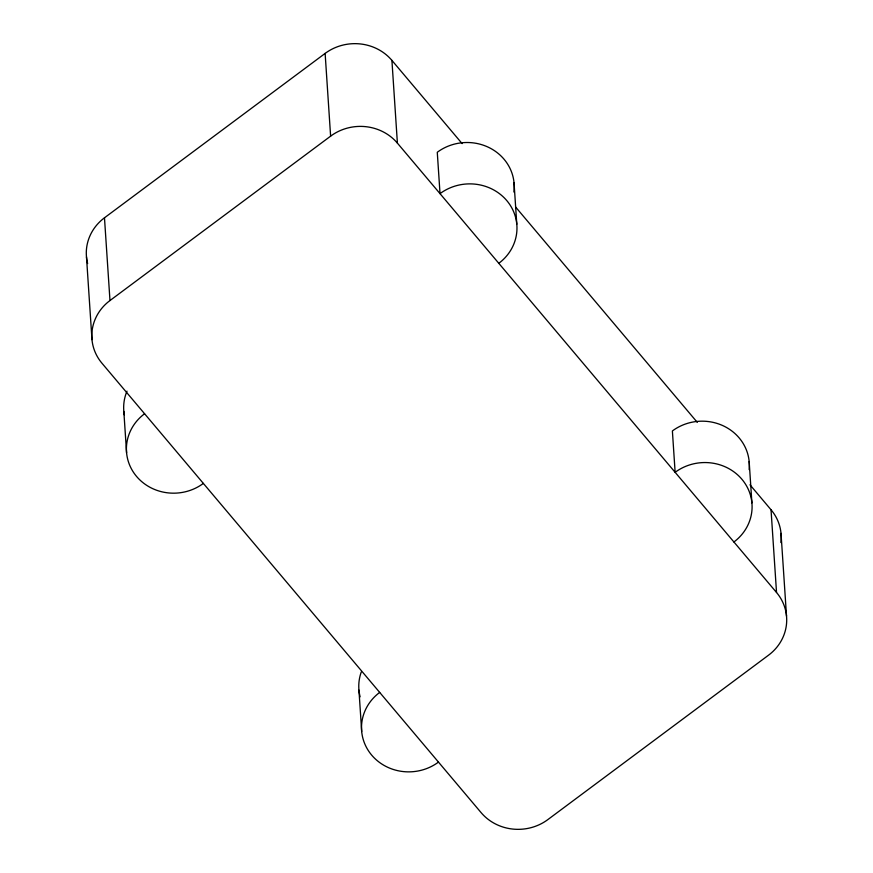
<?xml version="1.0" encoding="UTF-8"?>
<svg xmlns="http://www.w3.org/2000/svg" width="873" height="873" viewBox="0 0 873 873"><rect width="100%" height="100%" fill="white"/><g stroke="black" fill="none" stroke-linecap="round" stroke-linejoin="round"><path stroke-width="1.31" d="M87.649 263.57A47.579 44.588 -3.8 0 1 104.476 217.803L325.127 53.417A47.579 44.588 -3.8 0 1 391.912 60.39L462.123 143.608M109.976 300.541L330.616 136.155A47.579 44.588 -3.8 0 1 397.401 143.128L776.534 592.494A47.579 44.588 -3.8 0 1 768.524 655.197L547.873 819.583A47.579 44.588 -3.8 0 1 481.088 812.61L101.966 363.233A47.579 44.588 -3.8 0 1 109.976 300.541L104.476 217.803M515.648 207.065L697.32 422.39M749.972 484.799L771.034 509.767A47.579 44.588 -3.8 0 1 780.866 542.559M781.019 533.37L786.518 616.098M771.034 509.767L776.534 592.494M749.165 461.522L751.904 502.892M514.044 182.85L516.794 224.219M391.912 60.39L397.401 143.128M325.127 53.417L330.616 136.155M358.945 690.15L361.695 731.519M123.835 411.467L126.585 452.836M86.482 256.891L91.981 339.63M498.799 263.308A47.579 44.588 -3.8 0 0 506.809 200.615A47.579 44.588 -3.8 0 0 440.025 193.642L437.275 152.273A47.579 44.588 -3.8 0 1 489.971 148.039A47.579 44.588 -3.8 0 1 513.891 192.038M438.475 762.096A47.579 44.588 -3.8 0 1 371.68 755.123A47.579 44.588 -3.8 0 1 379.69 692.42M203.354 483.413A47.579 44.588 -3.8 0 1 136.57 476.44A47.579 44.588 -3.8 0 1 144.58 413.747M124.293 414.85A47.579 44.588 -3.8 0 1 126.989 391.159M360.123 696.818A47.579 44.588 -3.8 0 1 361.269 671.981M733.909 541.991A47.579 44.588 -3.8 0 0 741.919 479.288A47.579 44.588 -3.8 0 0 675.135 472.315L672.385 430.946A47.579 44.588 -3.8 0 1 724.546 426.439A47.579 44.588 -3.8 0 1 749.132 469.565"/></g></svg>
